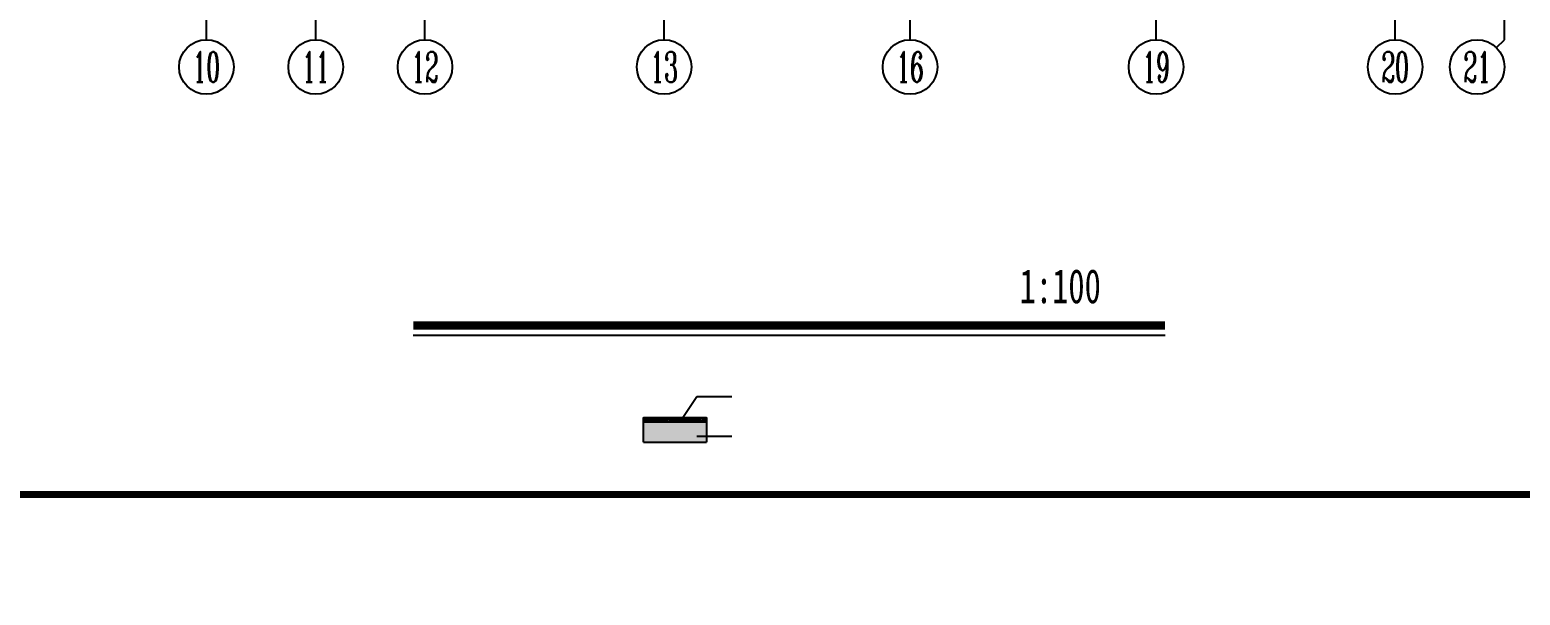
# Model space of a CAD drawing. Extents: x -726032 to 135930, y -151624 to 587044.
# Drawn here: x -463956 to -435598, y 444881 to 455646 of the extents above; entities that cross this region are included whole.
import ezdxf
from ezdxf.enums import TextEntityAlignment as Align

# ---------------------------------------------------------------- set-up
doc = ezdxf.new("R2010")
doc.units = 0
doc.header["$LTSCALE"] = 1000
doc.header["$MEASUREMENT"] = 0
doc.layers.get('0').update_dxf_attribs({"linetype": 'CONTINUOUS'})
for name, color, linetype in [('AXIS', 245, 'CONTINUOUS'), ('AXIS_TEXT', 7, 'CONTINUOUS'), ('COLUMN', 170, 'CONTINUOUS'), ('LAYER1', 7, 'CONTINUOUS'), ('PUB_TEXT', 142, 'CONTINUOUS'), ('PUB_TITLE', 1, 'CONTINUOUS')]:
    doc.layers.add(name, color=color, linetype=linetype)
doc.styles.add('-宋体', font='SimSun.ttf', dxfattribs={"width": 0.8})
doc.styles.add('COMPLEX', font='COMPLEX')

# ---------------------------------------------------------------- blocks, each defined once
blk = doc.blocks.new('_AXISO')
blk.add_circle((0, 0), 0.5)
at = {"layer": 'AXIS_TEXT', "style": 'COMPLEX', "width": 1.041667}
blk.add_attdef('A', text='', height=0.56, dxfattribs=at).set_placement((-0.25, -0.28), (0.25, -0.28), align=Align.FIT)
blk = doc.blocks.new('_AXISO2')
blk.add_line((0.354, 0.146), (0.5, 0))
blk.add_circle((0, 0.5), 0.5)
at = {"layer": 'AXIS_TEXT', "style": 'COMPLEX', "width": 1.041667}
blk.add_attdef('A', text='', height=0.56, dxfattribs=at).set_placement((-0.25, 0.22), (0.25, 0.22), align=Align.FIT)

msp = doc.modelspace()

# ---------------------------------------------------------------- hatches: boundary and pattern name
at = {"layer": 'COLUMN'}
msp.add_hatch(color=256, dxfattribs=at).paths.add_polyline_path([(-451077.5, 447793.3), (-451077.5, 448183.3), (-452281.7, 448183.3), (-452281.7, 447793.3)])
at = {"layer": 'LAYER1'}
h = msp.add_hatch(dxfattribs=at)
h.set_pattern_fill('DOTS', color=136, scale=390, style=0)
h.set_pattern_definition([(0, (-707168.336, 434071.39), (12.1875, 24.375), [0, -24.375])])
h.paths.add_polyline_path([(-451077.5, 448183.3), (-451077.5, 448261.3), (-452281.7, 448261.3), (-452281.7, 448183.3)])

# ---------------------------------------------------------------- linework, layer by layer
at = {"layer": 'AXIS'}
for p, q in [((-460596.9, 455457.5), (-460596.9, 459534.9)), ((-458516.9, 455457.5), (-458516.9, 459534.9)), ((-456436.9, 455457.5), (-456436.9, 459534.9)), ((-451886.9, 455457.5), (-451886.9, 459534.9)), ((-447206.9, 455457.5), (-447206.9, 459534.9)), ((-442526.9, 455457.5), (-442526.9, 459534.9)), ((-437976.9, 455457.5), (-437976.9, 459534.9)), ((-435896.9, 455457.5), (-435896.9, 459534.9))]:
    msp.add_line(p, q, dxfattribs=at)
at = {"layer": 'LAYER1', "color": 136}
for p, q in [((-451572.1, 448208.9), (-451266.9, 448666.5)), ((-451266.9, 448666.5), (-450597.8, 448666.5)), ((-452281.7, 447793.3), (-452281.7, 448261.3)), ((-452281.7, 448261.3), (-451077.5, 448261.3)), ((-452281.7, 448183.3), (-451077.5, 448183.3)), ((-451077.5, 448261.3), (-451077.5, 447793.3)), ((-452281.7, 447793.3), (-451077.5, 447793.3)), ((-451266.9, 447905.7), (-450597.8, 447905.7))]:
    msp.add_line(p, q, dxfattribs=at)
at = {"layer": 'LAYER1', "color": 136, "const_width": 32.5}
msp.add_lwpolyline([(-451588.3, 448208.9, 1), (-451555.8, 448208.9, 1)], format="xyb", close=True, dxfattribs=at)
at = {"layer": 'PUB_TEXT'}
msp.add_line((-456660, 449829.5), (-442354.5, 449829.5), dxfattribs=at)
at = {"layer": 'PUB_TEXT', "const_width": 156}
msp.add_lwpolyline([(-456660, 450014.1), (-442354.5, 450014.1)], dxfattribs=at)
at = {"layer": 'PUB_TITLE'}
for points, const_width in [([(-495405.4, 445498.4), (-398815.4, 445498.4), (-398815.4, 500098.4), (-495405.4, 500098.4)], 0.234), ([(-492805.4, 446798.4), (-400115.4, 446798.4), (-400115.4, 498798.4), (-492805.4, 498798.4)], 130), ([(-495405.4, 390898.4), (-398815.4, 390898.4), (-398815.4, 445498.4), (-495405.4, 445498.4)], 0.234)]:
    msp.add_lwpolyline(points, close=True, dxfattribs=dict(at, const_width=const_width))

# ---------------------------------------------------------------- block references
at = {"layer": 'AXIS'}
ref = msp.add_blockref('_AXISO', (-460596.9, 454937.5), dxfattribs=dict(at, xscale=1040, yscale=1040, zscale=1040))
ref.add_attrib('A', '10', dxfattribs={"layer": 'AXIS_TEXT', "height": 582.4, "style": 'COMPLEX', "width": 0.646552}).set_placement((-460856.9, 454646.3), (-460336.9, 454646.3), align=Align.FIT)
ref = msp.add_blockref('_AXISO', (-458516.9, 454937.5), dxfattribs=dict(at, xscale=1040, yscale=1040, zscale=1040))
ref.add_attrib('A', '11', dxfattribs={"layer": 'AXIS_TEXT', "height": 582.4, "style": 'COMPLEX', "width": 0.78125}).set_placement((-458776.9, 454646.3), (-458256.9, 454646.3), align=Align.FIT)
ref = msp.add_blockref('_AXISO', (-456436.9, 454937.5), dxfattribs=dict(at, xscale=1040, yscale=1040, zscale=1040))
ref.add_attrib('A', '12', dxfattribs={"layer": 'AXIS_TEXT', "height": 582.4, "style": 'COMPLEX', "width": 0.646552}).set_placement((-456696.9, 454646.3), (-456176.9, 454646.3), align=Align.FIT)
ref = msp.add_blockref('_AXISO', (-451886.9, 454937.5), dxfattribs=dict(at, xscale=1040, yscale=1040, zscale=1040))
ref.add_attrib('A', '13', dxfattribs={"layer": 'AXIS_TEXT', "height": 582.4, "style": 'COMPLEX', "width": 0.646552}).set_placement((-452146.9, 454646.3), (-451626.9, 454646.3), align=Align.FIT)
ref = msp.add_blockref('_AXISO', (-447206.9, 454937.5), dxfattribs=dict(at, xscale=1040, yscale=1040, zscale=1040))
ref.add_attrib('A', '16', dxfattribs={"layer": 'AXIS_TEXT', "height": 582.4, "style": 'COMPLEX', "width": 0.646552}).set_placement((-447466.9, 454646.3), (-446946.9, 454646.3), align=Align.FIT)
ref = msp.add_blockref('_AXISO', (-442526.9, 454937.5), dxfattribs=dict(at, xscale=1040, yscale=1040, zscale=1040))
ref.add_attrib('A', '19', dxfattribs={"layer": 'AXIS_TEXT', "height": 582.4, "style": 'COMPLEX', "width": 0.646552}).set_placement((-442786.9, 454646.3), (-442266.9, 454646.3), align=Align.FIT)
ref = msp.add_blockref('_AXISO', (-437976.9, 454937.5), dxfattribs=dict(at, xscale=1040, yscale=1040, zscale=1040))
ref.add_attrib('A', '20', dxfattribs={"layer": 'AXIS_TEXT', "height": 582.4, "style": 'COMPLEX', "width": 0.551471}).set_placement((-438236.9, 454646.3), (-437716.9, 454646.3), align=Align.FIT)
ref = msp.add_blockref('_AXISO2', (-435896.9, 454937.5), dxfattribs=dict(at, xscale=1040, yscale=1040, zscale=1040, rotation=90))
ref.add_attrib('A', '21', dxfattribs={"layer": 'AXIS_TEXT', "height": 582.4, "style": 'COMPLEX', "width": 0.646552}).set_placement((-436676.9, 454646.3), (-436156.9, 454646.3), align=Align.FIT)

# ---------------------------------------------------------------- texts
at = {"layer": 'PUB_TEXT', "style": '-宋体', "width": 0.7}
msp.add_text('1:100', height=650, dxfattribs=at).set_placement((-445124.2, 450440.1))

doc.saveas('drawing.dxf')
